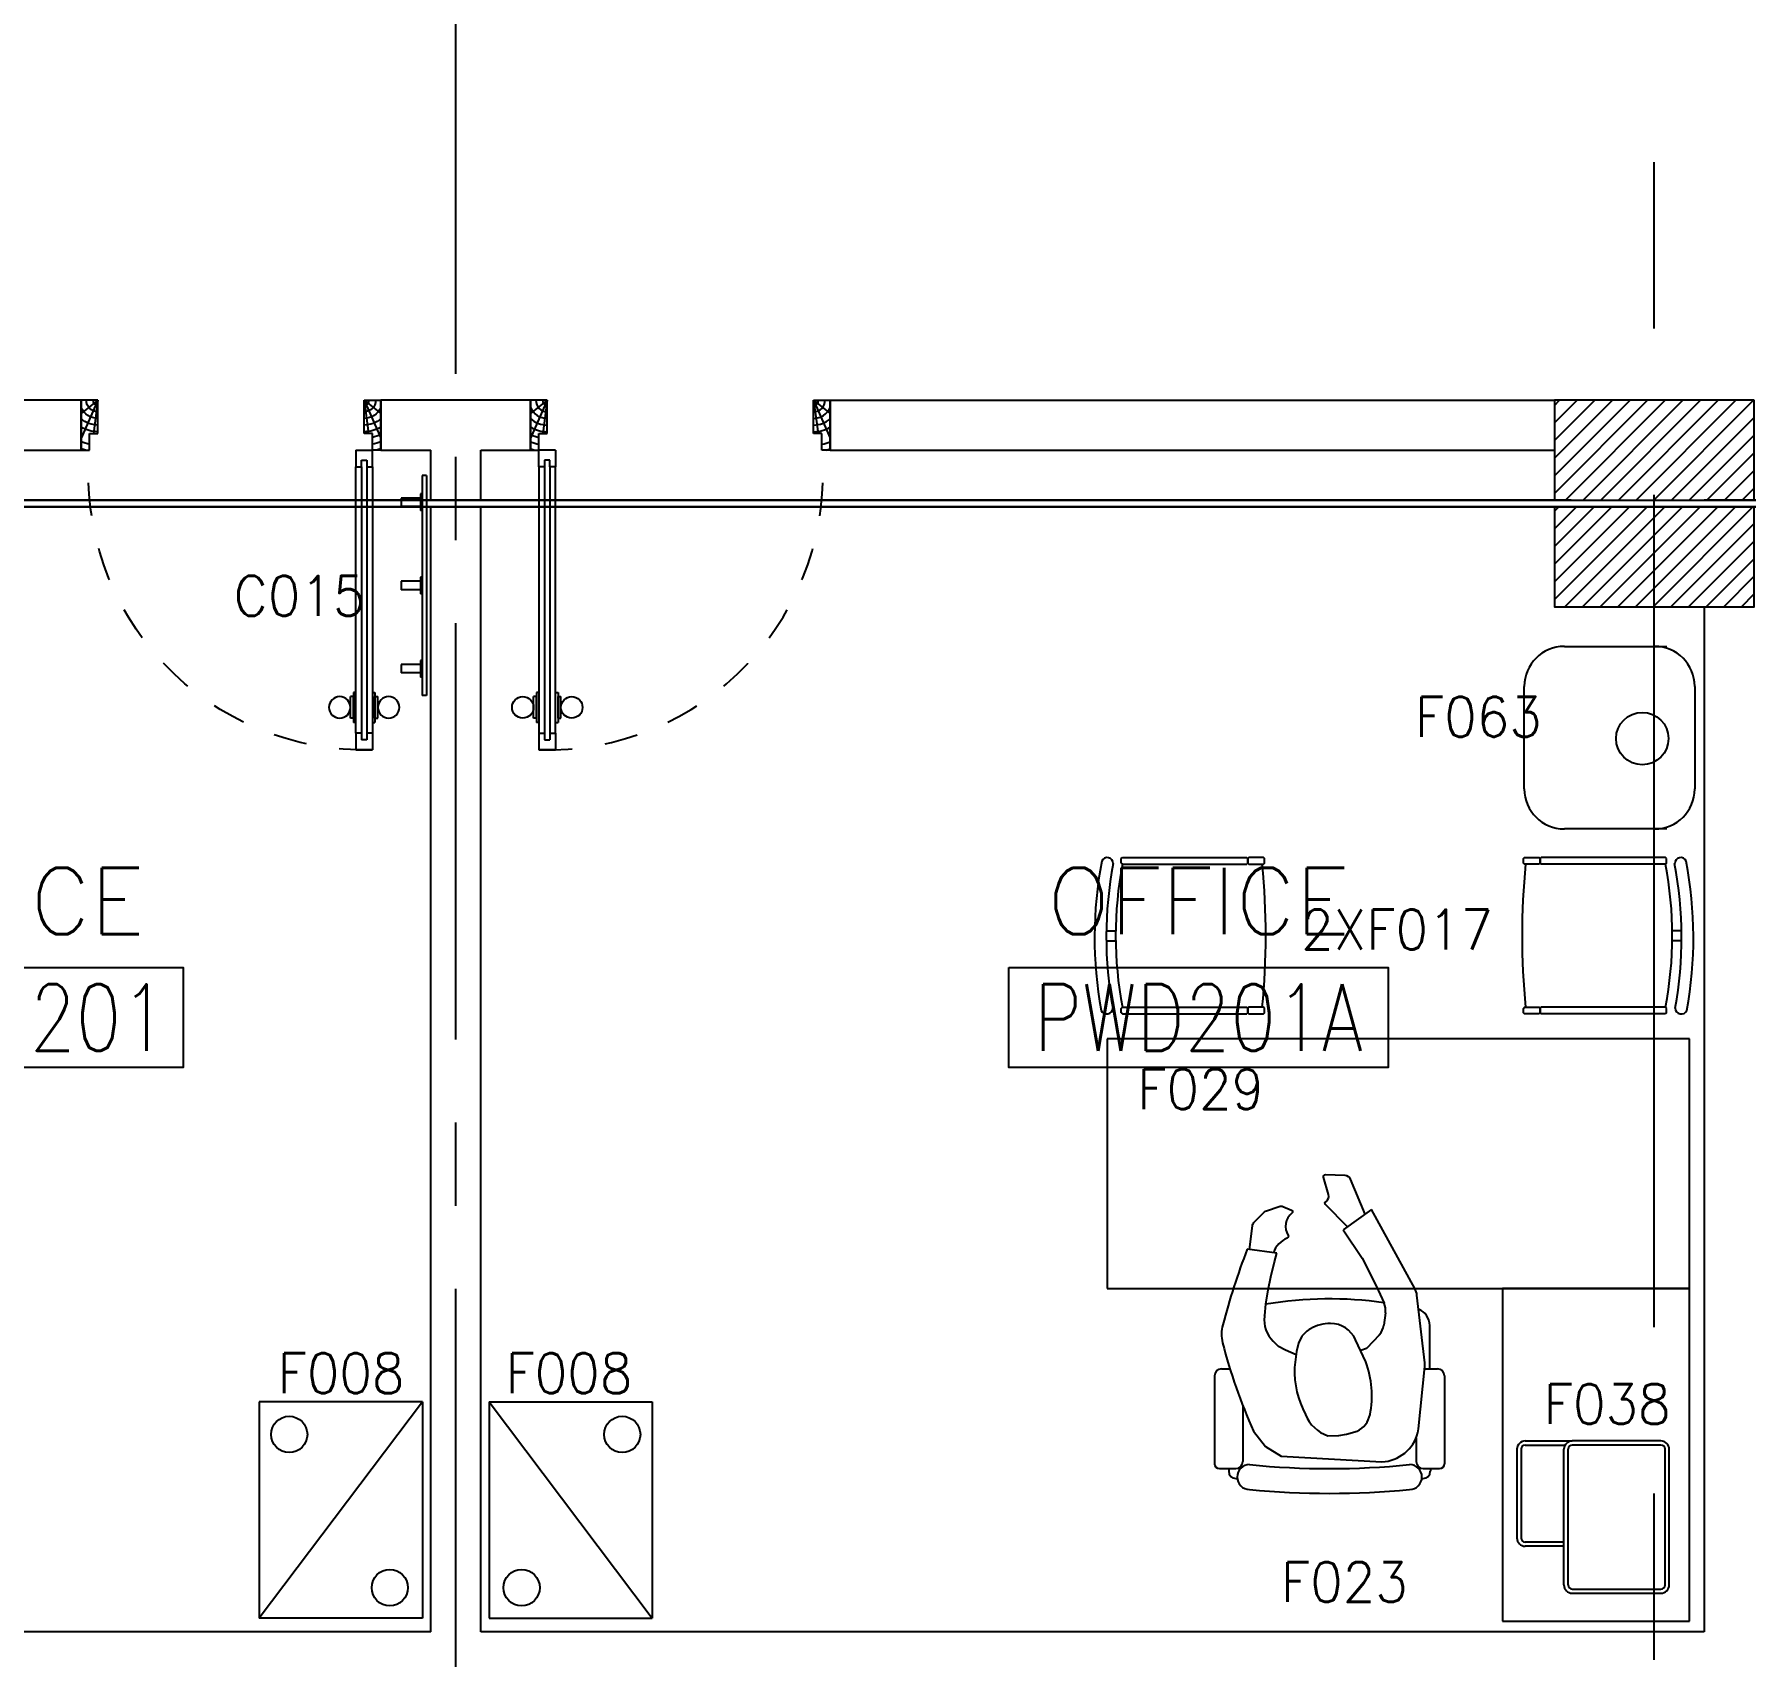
# Model space of a CAD drawing. Extents: x 88852.7 to 88945.7, y 39921.6 to 40001.1.
# Drawn here: x 88905.14 to 88910.29, y 39952.62 to 39957.5 of the extents above; entities that cross this region are included whole.
import ezdxf
from ezdxf.enums import TextEntityAlignment as Align

# ---------------------------------------------------------------- set-up
doc = ezdxf.new("R2010")
doc.units = 0
doc.header["$MEASUREMENT"] = 0
for name, pattern in [('CENTER', [2, 1.25, -0.25, 0.25, -0.25]), ('CENTERX2', [4, 2.5, -0.5, 0.5, -0.5]), ('HIDDEN', [0.375, 0.25, -0.125])]:
    doc.linetypes.add(name, pattern=pattern)
for name, color, linetype in [('A-TEXT', 7, 'CONTINUOUS'), ('AXES', 11, 'CENTERX2'), ('AXES1', 11, 'CENTER'), ('COL', 2, 'CONTINUOUS'), ('DOOR', 7, 'CONTINUOUS'), ('EJ', 9, 'CONTINUOUS'), ('HAT', 8, 'CONTINUOUS'), ('NON-MEDICAL', 4, 'CONTINUOUS'), ('RM-BOX', 4, 'CONTINUOUS'), ('RM-NAME', 2, 'CONTINUOUS'), ('RM-NO', 2, 'CONTINUOUS'), ('ROOF', 7, 'CONTINUOUS'), ('WALL', 4, 'CONTINUOUS')]:
    doc.layers.add(name, color=color, linetype=linetype)
doc.styles.add('ROMANS', font='ROMANS.shx', dxfattribs={"width": 0.6})

# ---------------------------------------------------------------- blocks, each defined once
blk = doc.blocks.new('DOOR90')
at = {"layer": 'DOOR', "linetype": 'ByBlock'}
for p, q in [((0, 0), (-150, 0)), ((-200, -25), (-1000, -25)), ((-200, -42), (-1000, -42)), ((-200, -58), (-1000, -58)), ((-1000, -75), (-200, -75))]:
    blk.add_line(p, q, dxfattribs=at)
at = {"layer": 'DOOR', "color": 0, "linetype": 'ByBlock'}
for p, q in [((-150, 0), (-150, -25)), ((-150, 0), (0, 0)), ((0, -50), (0, 0)), ((-1050, -25), (-1050, -75)), ((-1050, -75), (-1050, -25)), ((-1000, -25), (-1050, -25)), ((-1020, -42), (-1020, -58)), ((-1000, -42), (-1020, -42)), ((-1000, -25), (-1000, -42)), ((-967.6, -25), (-967.6, -17.8)), ((-877.6, -17.8), (-967.6, -17.8)), ((-955, -17.8), (-955, -8.8)), ((-955, -8.8), (-890.2, -8.8)), ((-955, -17.8), (-890.2, -17.8)), ((-890.2, -17.8), (-890.2, -8.8)), ((-877.6, -25), (-877.6, -17.8)), ((-200, -42), (-200, -25)), ((-200, -25), (-150, -25)), ((-180, -42), (-200, -42)), ((-180, -58), (-180, -42)), ((-150, -75), (-150, -25)), ((-150, -25), (-100, -25)), ((-100, -25), (-100, -50)), ((-100, -50), (0, -50)), ((-1000, -75), (-1050, -75)), ((-1000, -58), (-1020, -58)), ((-1000, -58), (-1000, -75)), ((-967.6, -75), (-967.6, -82.2)), ((-877.6, -82.2), (-967.6, -82.2)), ((-955, -82.2), (-955, -91.2)), ((-955, -82.2), (-890.2, -82.2)), ((-955, -91.2), (-890.2, -91.2)), ((-890.2, -82.2), (-890.2, -91.2)), ((-877.6, -75), (-877.6, -82.2)), ((-200, -75), (-200, -58)), ((-200, -58), (-180, -58)), ((-150, -75), (-200, -75)), ((-100, -850), (0, -850)), ((-100, -875), (-100, -850)), ((0, -850), (0, -900)), ((-150, -900), (-150, -875)), ((-150, -875), (-100, -875)), ((0, -900), (-150, -900)), ((-150, -900), (0, -900))]:
    blk.add_line(p, q, dxfattribs=at)
at = {"layer": 'DOOR', "color": 9, "linetype": 'ByBlock'}
for p, q in [((0, -50), (-113.7, 0)), ((0, -50), (-40.1, 0)), ((0, -50), (-100, -36.6)), ((0, -850), (-113.7, -900)), ((0, -850), (-100, -863.4)), ((0, -850), (-40.1, -900))]:
    blk.add_line(p, q, dxfattribs=at)
at = {"layer": 'DOOR', "color": 0, "linetype": 'ByBlock'}
for centre in [(-922.6, 23.5), (-922.6, -123.5)]:
    blk.add_circle(centre, 32.4, dxfattribs=at)
at = {"layer": 'DOOR', "color": 9, "linetype": 'ByBlock'}
for centre, radius, start, end in [((0, -50), 74.4, 137.7764, 180), ((0, -50), 54.4, 113.2074, 180), ((0, -50), 154.4, 161.1053, 166.2858), ((0, -50), 134.4, 158.1598, 169.28), ((0, -50), 114.4, 154.0838, 167.3774), ((0, -50), 94.4, 148.0182, 180), ((0, -50), 34.4, 90, 180), ((0, -50), 14.4, 90, 180), ((0, -850), 94.4, 180, 211.9818), ((0, -850), 74.4, 180, 222.2236), ((0, -850), 54.4, 180, 246.7926), ((0, -850), 34.4, 180, 270), ((0, -850), 14.4, 180, 270), ((0, -850), 154.4, 193.7142, 198.8947), ((0, -850), 134.4, 190.72, 201.8402)]:
    blk.add_arc(centre, radius, start, end, dxfattribs=at)
at = {"layer": 'DOOR', "linetype": 'HIDDEN', "ltscale": 0.5}
blk.add_arc((-222.2, -50), 828.2, 178.2701, 275.003, dxfattribs=at)
blk = doc.blocks.new('RM1')
at = {"layer": 'RM-BOX'}
blk.add_lwpolyline([(569.9, -200), (-569.9, -200), (-569.9, -500), (569.9, -500)], close=True, dxfattribs=at)
at = {"layer": 'RM-NAME', "style": 'ROMANS'}
for tag, p in [('ROOMNAME1', (0, 323.8)), ('ROOMNAME2', (0, 0))]:
    blk.add_attdef(tag, text='', height=200, dxfattribs=at).set_placement(p, align=Align.MIDDLE)
at = {"layer": 'RM-NO', "style": 'ROMANS', "width": 0.8}
blk.add_attdef('ROOMNO', text='', height=200, dxfattribs=at).set_placement((0, -350), align=Align.MIDDLE)
blk = doc.blocks.new('C5')
at = {"layer": 'HAT', "linetype": 'ByBlock'}
h = blk.add_hatch(dxfattribs=at)
h.set_pattern_fill('ANSI31', color=256, scale=300, style=0)
h.set_pattern_definition([(45, (-223356.182, -51411.005), (-26.516504, 26.516504), [])])
h.paths.add_polyline_path([(300, 300), (0, 300), (0, 0), (300, 0)])
h.paths.add_polyline_path([(600, 300), (300, 300), (300, 0), (600, 0)])
at = {"layer": 'COL'}
blk.add_lwpolyline([(600, 300), (0, 300), (0, 0), (600, 0)], close=True, dxfattribs=at)

msp = doc.modelspace()

# ---------------------------------------------------------------- linework, layer by layer
at = {"layer": 'AXES'}
for p, q in [((88910.0103, 39921.6153), (88910.0103, 40000.4279)), ((88944.6603, 39956.0996), (88876.9703, 39956.0996)), ((88944.6603, 39956.0796), (88876.9703, 39956.0796))]:
    msp.add_line(p, q, dxfattribs=at)
at = {"layer": 'AXES1'}
msp.add_line((88906.4103, 39928.4796), (88906.4103, 39987.2996), dxfattribs=at)
msp.add_line((88906.4103, 39928.4796), (88906.4103, 39987.2996), dxfattribs=at)
at = {"layer": 'EJ', "color": 8}
for p, q in [((88859.9253, 39956.0996), (88935.4603, 39956.0996)), ((88859.9253, 39956.0796), (88935.4603, 39956.0796))]:
    msp.add_line(p, q, dxfattribs=at)
at = {"layer": 'EJ'}
for p, q in [((88906.3353, 39956.0996), (88903.0603, 39956.0996)), ((88906.3353, 39956.0796), (88903.0603, 39956.0796)), ((88909.7603, 39956.0996), (88906.4853, 39956.0996)), ((88909.7603, 39956.0796), (88906.4853, 39956.0796)), ((88913.5353, 39956.0996), (88910.2603, 39956.0996)), ((88913.5353, 39956.0796), (88910.2603, 39956.0796))]:
    msp.add_line(p, q, dxfattribs=at)
at = {"layer": 'NON-MEDICAL'}
for p, q in [((88906.3097, 39956.1735), (88906.3097, 39955.5131)), ((88906.3224, 39956.1735), (88906.3097, 39956.1735)), ((88906.3224, 39956.1735), (88906.3224, 39955.5131)), ((88906.3047, 39956.106), (88906.2462, 39956.106)), ((88906.2462, 39956.106), (88906.2462, 39956.0806)), ((88906.3047, 39956.1183), (88906.3047, 39956.0683)), ((88906.3097, 39956.1183), (88906.3047, 39956.1183)), ((88906.3047, 39956.0806), (88906.2462, 39956.0806)), ((88906.3097, 39956.0683), (88906.3047, 39956.0683)), ((88906.3047, 39955.856), (88906.2462, 39955.856)), ((88906.2462, 39955.856), (88906.2462, 39955.8306)), ((88906.3047, 39955.8683), (88906.3047, 39955.8183)), ((88906.3097, 39955.8683), (88906.3047, 39955.8683)), ((88906.3047, 39955.8306), (88906.2462, 39955.8306)), ((88906.3097, 39955.8183), (88906.3047, 39955.8183)), ((88909.7403, 39955.6603), (88910.0482, 39955.6603)), ((88906.3047, 39955.606), (88906.2462, 39955.606)), ((88906.2462, 39955.606), (88906.2462, 39955.5806)), ((88906.3097, 39955.6183), (88906.3047, 39955.6183)), ((88906.3047, 39955.6183), (88906.3047, 39955.5683)), ((88906.3047, 39955.5806), (88906.2462, 39955.5806)), ((88906.3097, 39955.5683), (88906.3047, 39955.5683)), ((88909.62, 39955.232), (88909.62, 39955.54)), ((88910.1321, 39955.54), (88910.1321, 39955.232)), ((88906.3224, 39955.5131), (88906.3097, 39955.5131)), ((88910.0482, 39955.1117), (88909.7403, 39955.1117)), ((88908.4096, 39955.0227), (88908.4128, 39955.0259)), ((88908.4096, 39955.0092), (88908.4096, 39955.0227)), ((88908.4128, 39955.0259), (88908.7863, 39955.0259)), ((88908.7863, 39955.0259), (88908.7896, 39955.0227)), ((88908.7896, 39955.0092), (88908.7896, 39955.0227)), ((88909.6707, 39955.0259), (88909.6674, 39955.0227)), ((88909.6674, 39955.0092), (88909.6674, 39955.0227)), ((88910.0442, 39955.0259), (88909.6707, 39955.0259)), ((88910.0474, 39955.0227), (88910.0442, 39955.0259)), ((88910.0474, 39955.0092), (88910.0474, 39955.0227)), ((88908.4096, 39955.0092), (88908.4128, 39955.0059)), ((88908.4128, 39955.0059), (88908.7863, 39955.0059)), ((88908.7896, 39955.0092), (88908.7863, 39955.0059)), ((88909.6674, 39955.0092), (88909.6707, 39955.0059)), ((88910.0442, 39955.0059), (88909.6707, 39955.0059)), ((88910.0474, 39955.0092), (88910.0442, 39955.0059)), ((88908.3644, 39954.8057), (88908.3925, 39954.8057)), ((88908.3644, 39954.7752), (88908.3925, 39954.7752)), ((88910.0926, 39954.8057), (88910.0646, 39954.8057)), ((88910.0926, 39954.7752), (88910.0646, 39954.7752)), ((88908.4096, 39954.5727), (88908.4128, 39954.5759)), ((88908.4096, 39954.5592), (88908.4096, 39954.5727)), ((88908.4096, 39954.5592), (88908.4128, 39954.5559)), ((88908.4128, 39954.5759), (88908.7863, 39954.5759)), ((88908.7863, 39954.5759), (88908.7896, 39954.5727)), ((88908.7896, 39954.5592), (88908.7863, 39954.5559)), ((88908.7896, 39954.5592), (88908.7896, 39954.5727)), ((88909.6707, 39954.5759), (88909.6674, 39954.5727)), ((88909.6674, 39954.5592), (88909.6674, 39954.5727)), ((88909.6674, 39954.5592), (88909.6707, 39954.5559)), ((88910.0442, 39954.5759), (88909.6707, 39954.5759)), ((88910.0474, 39954.5727), (88910.0442, 39954.5759)), ((88910.0474, 39954.5592), (88910.0442, 39954.5559)), ((88910.0474, 39954.5592), (88910.0474, 39954.5727)), ((88908.4128, 39954.5559), (88908.7863, 39954.5559)), ((88910.0442, 39954.5559), (88909.6707, 39954.5559)), ((88908.3667, 39954.4815), (88908.3667, 39953.7315)), ((88910.1167, 39954.4815), (88908.3667, 39954.4815)), ((88910.1167, 39953.7315), (88910.1167, 39954.4815)), ((88910.1167, 39953.7315), (88910.1167, 39954.4815)), ((88909.1606, 39953.9684), (88909.0763, 39953.907)), ((88909.2914, 39953.7308), (88909.1606, 39953.9684)), ((88909.0763, 39953.907), (88909.1331, 39953.8219)), ((88908.8769, 39953.8373), (88908.7875, 39953.8492)), ((88908.8586, 39953.7665), (88908.8701, 39953.811)), ((88908.8701, 39953.811), (88908.8769, 39953.8373)), ((88909.1331, 39953.8219), (88909.1753, 39953.7392)), ((88908.8509, 39953.7274), (88908.8586, 39953.7665)), ((88909.1753, 39953.7392), (88909.1989, 39953.6872)), ((88908.3667, 39953.7315), (88910.1167, 39953.7315)), ((88908.8441, 39953.6837), (88908.8509, 39953.7274)), ((88909.321, 39953.5082), (88909.2977, 39953.7112)), ((88909.5542, 39953.7315), (88909.5542, 39952.7315)), ((88910.1167, 39953.7315), (88909.5542, 39953.7315)), ((88910.1167, 39952.7315), (88910.1167, 39953.7315)), ((88908.8399, 39953.6475), (88908.8403, 39953.6499)), ((88908.8403, 39953.6499), (88908.8441, 39953.6837)), ((88909.2032, 39953.658), (88909.1981, 39953.6208)), ((88909.1846, 39953.592), (88909.1465, 39953.5506)), ((88909.3357, 39953.6201), (88909.3357, 39953.4898)), ((88908.8821, 39953.5567), (88908.8652, 39953.5728)), ((88908.9028, 39953.546), (88908.8821, 39953.5567)), ((88908.9347, 39953.5316), (88908.9028, 39953.546)), ((88909.1465, 39953.5506), (88909.1288, 39953.5448)), ((88908.7109, 39953.4898), (88908.7358, 39953.4898)), ((88909.3019, 39953.3099), (88909.3211, 39953.4966)), ((88909.3204, 39953.4898), (88909.359, 39953.4898)), ((88908.6896, 39953.4685), (88908.6896, 39953.2044)), ((88909.3803, 39953.4685), (88909.3803, 39953.2044)), ((88906.3101, 39953.3904), (88905.8201, 39952.7404)), ((88906.3101, 39953.3904), (88905.8201, 39953.3904)), ((88905.8201, 39953.3904), (88905.8201, 39952.7404)), ((88906.3101, 39953.3904), (88906.3101, 39952.7404)), ((88906.5104, 39953.3904), (88907.0004, 39953.3904)), ((88906.5104, 39953.3904), (88906.5104, 39952.7404)), ((88906.5104, 39953.3904), (88907.0004, 39952.7404)), ((88907.0004, 39953.3904), (88907.0004, 39952.7404)), ((88908.7746, 39953.3787), (88908.7746, 39953.2111)), ((88908.8066, 39953.3026), (88908.8426, 39953.2567)), ((88909.2953, 39953.2827), (88909.2953, 39953.2111)), ((88909.3004, 39953.2979), (88909.3019, 39953.3099)), ((88908.8426, 39953.2567), (88908.8902, 39953.2268)), ((88908.8902, 39953.2268), (88909.1922, 39953.2104)), ((88909.5979, 39953.2481), (88909.5979, 39952.9818)), ((88909.5979, 39953.2481), (88909.5979, 39952.9818)), ((88909.6104, 39953.2481), (88909.6104, 39952.9818)), ((88909.6104, 39953.2481), (88909.6104, 39952.9818)), ((88909.6229, 39953.2731), (88909.7642, 39953.2731)), ((88909.6229, 39953.2731), (88909.7642, 39953.2731)), ((88909.6229, 39953.2606), (88909.7425, 39953.2606)), ((88909.6229, 39953.2606), (88909.7425, 39953.2606)), ((88909.7392, 39952.8406), (88909.7392, 39953.2481)), ((88909.7392, 39952.8406), (88909.7392, 39953.2481)), ((88909.7517, 39952.8406), (88909.7517, 39953.2481)), ((88909.7517, 39952.8406), (88909.7517, 39953.2481)), ((88910.0304, 39953.2731), (88909.7642, 39953.2731)), ((88910.0304, 39953.2731), (88909.7642, 39953.2731)), ((88910.0304, 39953.2606), (88909.7642, 39953.2606)), ((88910.0304, 39953.2606), (88909.7642, 39953.2606)), ((88910.0429, 39952.8406), (88910.0429, 39953.2481)), ((88910.0429, 39952.8406), (88910.0429, 39953.2481)), ((88910.0554, 39952.8406), (88910.0554, 39953.2481)), ((88910.0554, 39952.8406), (88910.0554, 39953.2481)), ((88908.7041, 39953.1899), (88908.7535, 39953.1899)), ((88908.7321, 39953.1899), (88908.7321, 39953.1821)), ((88909.3164, 39953.1899), (88909.3657, 39953.1899)), ((88909.3378, 39953.1899), (88909.3378, 39953.1821)), ((88908.7539, 39953.1603), (88908.7575, 39953.1603)), ((88909.3123, 39953.1603), (88909.3159, 39953.1603)), ((88909.7392, 39952.9693), (88909.6229, 39952.9693)), ((88909.7392, 39952.9693), (88909.6229, 39952.9693)), ((88909.7392, 39952.9568), (88909.6229, 39952.9568)), ((88909.7392, 39952.9568), (88909.6229, 39952.9568)), ((88909.7642, 39952.8281), (88910.0304, 39952.8281)), ((88909.7642, 39952.8281), (88910.0304, 39952.8281)), ((88909.7642, 39952.8156), (88910.0304, 39952.8156)), ((88909.7642, 39952.8156), (88910.0304, 39952.8156)), ((88906.3101, 39952.7404), (88905.8201, 39952.7404)), ((88906.5104, 39952.7404), (88907.0004, 39952.7404)), ((88909.5542, 39952.7315), (88910.1167, 39952.7315))]:
    msp.add_line(p, q, dxfattribs=at)
for points in [[(88908.7928, 39955.0059), (88908.8363, 39955.0059), (88908.8396, 39955.0092), (88908.8396, 39955.0227), (88908.8363, 39955.0259), (88908.7928, 39955.0259), (88908.7896, 39955.0227), (88908.7896, 39955.0092)], [(88909.6642, 39955.0059), (88909.6207, 39955.0059), (88909.6174, 39955.0092), (88909.6174, 39955.0227), (88909.6207, 39955.0259), (88909.6642, 39955.0259), (88909.6674, 39955.0227), (88909.6674, 39955.0092)], [(88908.7928, 39954.5559), (88908.8363, 39954.5559), (88908.8396, 39954.5592), (88908.8396, 39954.5727), (88908.8363, 39954.5759), (88908.7928, 39954.5759), (88908.7896, 39954.5727), (88908.7896, 39954.5592)], [(88909.6642, 39954.5559), (88909.6207, 39954.5559), (88909.6174, 39954.5592), (88909.6174, 39954.5727), (88909.6207, 39954.5759), (88909.6642, 39954.5759), (88909.6674, 39954.5727), (88909.6674, 39954.5592)]]:
    msp.add_lwpolyline(points, close=True, dxfattribs=at)
for points in [[(88909.0885, 39953.9164), (88909.0231, 39953.983, -0.445833), (88909.0237, 39953.9921), (88909.0255, 39953.9935, 0.30427), (88909.0317, 39954.013), (88909.0166, 39954.0654, -0.509983), (88909.0227, 39954.0732), (88909.081, 39954.0711, -0.292523), (88909.0973, 39954.0599), (88909.1414, 39953.9548)], [(88908.7947, 39953.8484), (88908.8034, 39953.9196, -0.166504), (88908.8078, 39953.9289), (88908.8397, 39953.9611, -0.116666), (88908.8459, 39953.9649), (88908.8838, 39953.9777, -0.181583), (88908.895, 39953.9774), (88908.9208, 39953.9667, -0.566275), (88908.9221, 39953.9577, 0.372711), (88908.9106, 39953.8902, -0.458371), (88908.9081, 39953.8826, 0.210622), (88908.8664, 39953.8387)], [(88908.9295, 39953.4937, 0.128062), (88908.9625, 39953.3527, 0.215717), (88909.0301, 39953.2883), (88909.063, 39953.2891), (88909.0861, 39953.2929), (88909.1175, 39953.3029, 0.242433), (88909.1566, 39953.352, 0.136513), (88909.1442, 39953.5108), (88909.1132, 39953.5767, 0.297129), (88909.0378, 39953.6259, 0.138986), (88908.9779, 39953.6103, 0.105167), (88908.9521, 39953.5874), (88908.9414, 39953.5667), (88908.936, 39953.5421), (88908.9299, 39953.4938)]]:
    msp.add_lwpolyline(points, format="xyb", dxfattribs=at)
for centre, radius in [((88909.9745, 39955.3834), 0.0787), ((88905.9101, 39953.2926), 0.0545), ((88906.9104, 39953.2926), 0.0545), ((88906.2123, 39952.8322), 0.0545), ((88906.6082, 39952.8322), 0.0545)]:
    msp.add_circle(centre, radius, dxfattribs=at)
for centre, radius, start, end in [((88909.7403, 39955.54), 0.1203, 90, 180), ((88910.0118, 39955.54), 0.1203, 0, 90), ((88909.7403, 39955.232), 0.1203, 180, 270), ((88910.0118, 39955.232), 0.1203, 270, 0), ((88908.3673, 39955.0077), 0.018, 359.4431, 157.6466), ((88910.0897, 39955.0077), 0.018, 22.3534, 180.5569), ((88909.5424, 39954.7862), 1.2133, 169.152, 190.4229), ((88909.5424, 39954.7862), 1.178, 169.1708, 190.4161), ((88909.5363, 39954.7909), 1.1438, 169.1657, 190.8343), ((88906.652, 39954.7909), 2.1916, 354.37, 5.63), ((88911.805, 39954.7909), 2.1916, 174.37, 185.63), ((88908.9208, 39954.7909), 1.1438, 349.1657, 10.8343), ((88908.9146, 39954.7862), 1.178, 349.5839, 10.8292), ((88908.9147, 39954.7862), 1.2133, 349.5771, 10.848), ((88908.3657, 39954.5736), 0.018, 202.3534, 0.5569), ((88910.0913, 39954.5736), 0.018, 179.4431, 337.6466), ((88910.9737, 39953.0186), 2.3386, 159.1975, 165.057), ((88909.0349, 39952.5636), 1.1363, 81.724, 99.6686), ((88909.1505, 39953.6652), 0.0531, 352.245, 24.4377), ((88909.2449, 39953.7051), 0.0531, 6.5666, 28.8411), ((88908.9239, 39953.6343), 0.085, 171.0713, 226.3762), ((88909.2835, 39953.6201), 0.0523, 0, 68.5912), ((88908.8168, 39953.5943), 0.1063, 165.057, 194.2923), ((88909.1455, 39953.628), 0.0531, 317.3813, 352.245), ((88910.2859, 39953.9685), 1.6223, 194.2923, 204.2344), ((88908.7109, 39953.4685), 0.0213, 90, 180), ((88909.2683, 39953.5021), 0.0531, 354.13, 6.5666), ((88909.359, 39953.4685), 0.0213, 0, 90), ((88909.1867, 39953.3278), 0.1176, 272.6749, 345.2934), ((88909.6229, 39953.2481), 0.025, 90, 180), ((88909.6229, 39953.2481), 0.025, 90, 180), ((88909.6229, 39953.2481), 0.0125, 90, 180), ((88909.6229, 39953.2481), 0.0125, 90, 180), ((88909.7642, 39953.2481), 0.025, 90, 180), ((88909.7642, 39953.2481), 0.025, 90, 180), ((88909.7642, 39953.2481), 0.0125, 90, 180), ((88909.7642, 39953.2481), 0.0125, 90, 180), ((88910.0304, 39953.2481), 0.025, 0, 90), ((88910.0304, 39953.2481), 0.025, 0, 90), ((88910.0304, 39953.2481), 0.0125, 0, 90), ((88910.0304, 39953.2481), 0.0125, 0, 90), ((88908.7041, 39953.2044), 0.0145, 180, 270), ((88908.7539, 39953.1821), 0.0218, 180, 270), ((88908.7535, 39953.2111), 0.0211, 270, 0), ((88908.7947, 39953.1646), 0.0374, 90, 270), ((88909.0349, 39955.5991), 2.4092, 264.2765, 275.7235), ((88909.2752, 39953.1646), 0.0374, 270, 90), ((88909.3164, 39953.2111), 0.0211, 180, 270), ((88909.3159, 39953.1821), 0.0218, 270, 0), ((88909.3657, 39953.2044), 0.0145, 270, 0), ((88909.0349, 39955.5988), 2.4833, 264.4479, 275.5521), ((88909.6229, 39952.9818), 0.025, 180, 270), ((88909.6229, 39952.9818), 0.025, 180, 270), ((88909.6229, 39952.9818), 0.0125, 180, 270), ((88909.6229, 39952.9818), 0.0125, 180, 270), ((88909.7642, 39952.8406), 0.025, 180, 270), ((88909.7642, 39952.8406), 0.025, 180, 270), ((88909.7642, 39952.8406), 0.0125, 180, 270), ((88909.7642, 39952.8406), 0.0125, 180, 270), ((88910.0304, 39952.8406), 0.0125, 270, 0), ((88910.0304, 39952.8406), 0.0125, 270, 0), ((88910.0304, 39952.8406), 0.025, 270, 0), ((88910.0304, 39952.8406), 0.025, 270, 0)]:
    msp.add_arc(centre, radius, start, end, dxfattribs=at)
at = {"layer": 'ROOF'}
for p, q in [((88902.686, 39956.0996), (88935.336, 39956.0996)), ((88902.686, 39956.0796), (88935.336, 39956.0796))]:
    msp.add_line(p, q, dxfattribs=at)
at = {"layer": 'WALL'}
for p, q in [((88905.2853, 39956.3996), (88903.1603, 39956.3996)), ((88905.2853, 39956.2496), (88905.2853, 39956.3996)), ((88906.6353, 39956.3996), (88906.1853, 39956.3996)), ((88906.1853, 39956.2496), (88906.1853, 39956.3996)), ((88906.6353, 39956.2496), (88906.6353, 39956.3996)), ((88907.5353, 39956.2496), (88907.5353, 39956.3996)), ((88907.5353, 39956.3996), (88909.7103, 39956.3996)), ((88903.1603, 39956.2496), (88905.2853, 39956.2496)), ((88906.1853, 39956.2496), (88906.3353, 39956.2496)), ((88906.3353, 39956.0996), (88906.3353, 39956.2496)), ((88906.4853, 39956.2496), (88906.6353, 39956.2496)), ((88906.4853, 39956.0996), (88906.4853, 39956.2496)), ((88907.5353, 39956.2496), (88909.7103, 39956.2496)), ((88906.4853, 39956.0996), (88906.3353, 39956.0996)), ((88906.4853, 39956.0796), (88906.3353, 39956.0796)), ((88906.3353, 39952.6996), (88906.3353, 39956.0796)), ((88906.4853, 39952.6996), (88906.4853, 39956.0796)), ((88910.1603, 39955.7796), (88910.1603, 39952.6996)), ((88906.3353, 39952.6996), (88903.0103, 39952.6996)), ((88910.1603, 39952.6996), (88906.4853, 39952.6996))]:
    msp.add_line(p, q, dxfattribs=at)

# ---------------------------------------------------------------- block references
at = {"layer": 'COL', "linetype": 'ByBlock', "xscale": 0.001000000003841706, "yscale": 0.000999999996565748, "zscale": 0.001}
for p in [(88909.7103, 39956.0996), (88909.7103, 39955.7796)]:
    msp.add_blockref('C5', p, dxfattribs=at)
at = {"layer": 'DOOR', "color": 0, "linetype": 'ByBlock', "yscale": 0.000999999996565748, "zscale": 0.001}
for p, xscale, rotation in [((88906.1853, 39956.3996), -0.000999999996565748, 270), ((88906.6353, 39956.3996), 0.000999999996565748, 90)]:
    msp.add_blockref('DOOR90', p, dxfattribs=dict(at, xscale=xscale, rotation=rotation))
at = {"layer": 'RM-NAME'}
ref = msp.add_blockref('RM1', (88905.0216, 39954.8954), dxfattribs=dict(at, xscale=-0.001000000003841706, yscale=0.000999999996565748, zscale=0.001))
ref.add_attrib('ROOMNO', 'PWD-201', dxfattribs={"layer": 'RM-NO', "height": 0.2, "style": 'ROMANS', "width": 0.8}).set_placement((88905.0216, 39954.5454), align=Align.MIDDLE)
ref.add_attrib('ROOMNAME2', 'OFFICE', dxfattribs={"height": 0.2, "style": 'ROMANS'}).set_placement((88905.0216, 39954.8954), align=Align.MIDDLE)
ref = msp.add_blockref('RM1', (88908.6414, 39954.8954), dxfattribs=dict(at, xscale=-0.001000000003841706, yscale=0.000999999996565748, zscale=0.001))
ref.add_attrib('ROOMNO', 'PWD201A', dxfattribs={"layer": 'RM-NO', "height": 0.2, "style": 'ROMANS', "width": 0.8}).set_placement((88908.6414, 39954.5454), align=Align.MIDDLE)
ref.add_attrib('ROOMNAME2', 'OFFICE', dxfattribs={"height": 0.2, "style": 'ROMANS'}).set_placement((88908.6414, 39954.8954), align=Align.MIDDLE)

# ---------------------------------------------------------------- texts
at = {"layer": 'A-TEXT', "color": 7, "ltscale": 400, "style": 'ROMANS', "width": 0.95}
for s, p in [('C015', (88905.7433, 39955.7521)), ('F063', (88909.2916, 39955.3888)), ('2XF017', (88908.9498, 39954.7496)), ('F029', (88908.4573, 39954.2703)), ('F008', (88905.8753, 39953.4164)), ('F008', (88906.5598, 39953.4164)), ('F038', (88909.6785, 39953.3241)), ('F023', (88908.8892, 39952.7893))]:
    msp.add_text(s, height=0.12, dxfattribs=at).set_placement(p)

doc.saveas('drawing.dxf')
